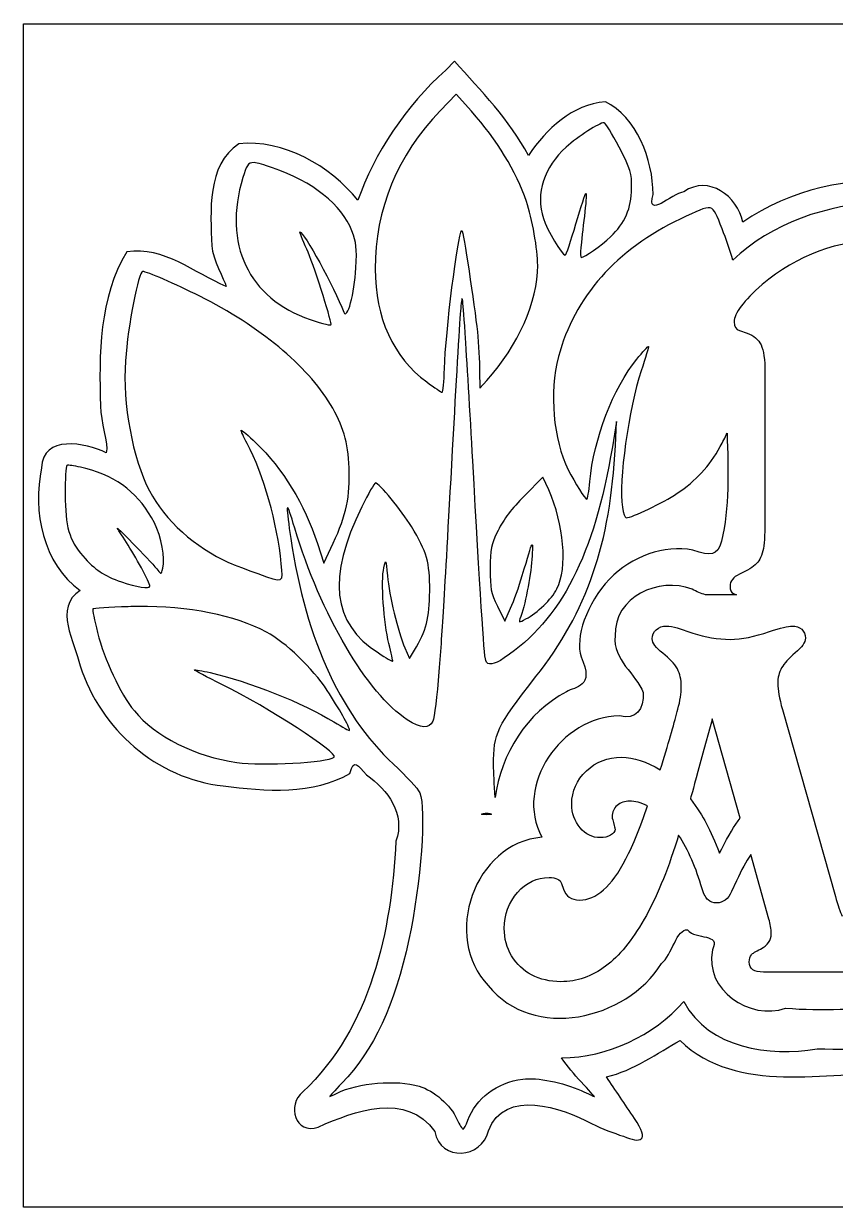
# Model space of a CAD drawing. Extents: x 1 to 301, y 0 to 200.
# Drawn here: x 0.7 to 138, y -0.1 to 199.9 of the extents above; entities that cross this region are included whole.
import ezdxf

# ---------------------------------------------------------------- set-up
doc = ezdxf.new("R2010")
doc.units = 0
doc.layers.add('Ebene_1', color=7, linetype='CONTINUOUS')

msp = doc.modelspace()

# ---------------------------------------------------------------- linework, layer by layer
at = {"layer": 'Ebene_1', "color": 7}
for points in [[(0.711916, 199.947045), (300.711916, 199.947045), (300.711916, -0.052955), (0.711916, -0.052955)], [(98.847483, 183.213671)], [(39.667622, 176.469897)], [(20.862573, 158.083938)], [(8.323811, 125.33657)], [(60.186795, 122.347617)], [(20.09933, 101.468272)], [(78.999598, 66.535004)], [(121.865821, 65.716213)], [(111.462071, 62.850763)]]:
    msp.add_lwpolyline(points, close=True, dxfattribs=at)
for points in [[(73.552741, 193.611454), (72.072271, 192.072392), (72.072291, 192.072392)], [(73.82162, 188.048516), (71.126178, 185.244038)], [(76.414256, 185.142234), (73.82162, 188.048516)], [(121.779198, 148.089803), (123.057673, 147.649004)], [(77.816246, 141.242589), (77.821406, 138.342507), (79.023916, 139.671626)], [(126.054907, 140.948119), (126.054907, 116.613689)], [(68.862233, 139.407559), (68.863821, 139.407559)], [(100.756928, 128.630955), (100.968801, 132.754219), (100.251532, 128.434584)], [(88.519949, 123.32947), (85.400242, 120.188061)], [(89.493531, 121.169425), (88.519949, 123.32947)], [(50.369303, 112.137389), (51.457085, 108.799091), (53.047177, 112.179764)], [(17.276755, 105.617373), (17.276755, 105.616844)], [(121.242279, 103.447567), (116.002291, 103.447567)], [(80.818608, 101.534418), (82.048508, 98.981602), (83.045347, 101.180435)], [(84.635948, 99.36556), (84.635948, 99.366618)], [(111.197571, 97.853243), (113.886671, 96.971573)], [(65.170986, 94.465601), (65.924946, 92.698266), (66.770887, 94.072859)], [(129.007391, 84.055043), (137.956381, 52.491103)], [(121.865821, 65.716213), (117.148871, 82.512113)], [(116.796201, 81.145513), (115.738191, 77.310233), (114.680181, 73.563123)], [(108.332121, 73.871703), (108.596631, 74.665213)], [(111.462071, 62.850773), (111.197571, 61.969103)], [(118.383211, 59.809003), (118.735881, 60.514343)], [(126.715031, 48.655813), (123.673261, 59.544483)], [(91.668481, 54.651203), (91.977071, 53.725443)], [(121.248651, 55.136113), (120.411061, 53.328683)], [(143.466841, 39.750913), (142.673341, 39.706813), (125.833361, 39.706813)], [(73.973549, 14.844103), (73.97302, 14.843574)]]:
    msp.add_lwpolyline(points, dxfattribs=at)
for points in [[(72.072291, 192.072392), (65.428751, 186.225764), (59.865091, 177.805543), (57.234401, 170.109513)], [(86.089851, 177.699353), (82.812771, 183.653402), (78.102311, 188.627551), (73.552741, 193.611454)], [(99.066411, 186.75208), (93.504341, 186.306076), (89.050851, 182.135373), (86.089851, 177.699353)], [(107.138681, 171.093893), (107.145681, 177.008363), (104.296561, 184.237855), (99.066411, 186.75208)], [(71.126178, 185.244038), (63.912459, 177.738598), (60.149586, 168.571992), (60.149586, 158.505101)], [(85.733585, 169.896136), (83.968293, 175.018186), (80.753656, 180.277695), (76.414256, 185.142234)], [(98.847483, 183.213671), (98.028262, 183.206289), (94.448796, 180.904856), (92.422035, 179.082657)], [(101.389446, 179.083173), (100.216567, 181.357042), (99.072424, 183.215671), (98.847483, 183.213671)], [(57.234401, 170.109513), (52.542281, 175.969933), (44.543831, 180.434644), (37.119171, 179.656381)], [(37.119171, 179.656381), (31.612651, 176.058533), (32.318341, 168.127293), (32.523461, 162.414203)], [(92.422035, 179.082657), (88.670915, 175.71013), (87.249917, 171.243344), (88.591778, 167.041015)], [(103.508179, 172.11254), (103.521118, 174.788639), (103.401497, 175.182336), (101.389446, 179.083173)], [(39.667622, 176.469897), (38.587063, 176.541059), (38.36267, 175.830888), (37.77937, 173.942401)], [(42.799733, 175.583646), (41.272664, 176.103047), (40.315983, 176.427198), (39.667622, 176.469897)], [(174.894541, 159.613423), (162.997691, 175.762553), (138.249621, 177.399403), (122.326181, 166.427873)], [(56.198407, 164.956386), (54.544666, 169.340037), (49.580686, 173.277294), (42.799733, 175.583646)], [(122.326181, 166.427873), (121.398491, 170.768023), (116.532571, 174.449483), (112.357431, 171.550923)], [(37.77937, 173.942401), (34.331849, 162.780522), (38.723483, 153.514306), (49.153358, 149.945418)], [(99.945091, 163.929576), (102.385761, 166.229135), (103.494281, 168.769958), (103.508179, 172.11254)], [(94.094802, 166.125824), (94.945623, 169.036814), (95.712941, 171.347061), (95.800639, 171.259362)], [(95.800639, 171.259362), (95.888301, 171.17184), (95.765222, 169.45298), (95.527272, 167.43944)], [(112.357431, 171.550923), (110.180011, 171.206913), (105.946981, 166.816223), (107.138681, 171.093893)], [(87.632177, 159.112815), (87.64104, 161.723466), (86.691295, 167.117286), (85.733585, 169.896136)], [(118.807504, 165.300551), (117.048295, 169.760722), (117.494382, 169.656947), (111.742304, 166.941277)], [(145.540239, 169.736457), (136.773448, 169.466678), (127.041771, 166.241216), (120.642535, 159.971679)], [(88.591778, 167.041015), (89.216219, 165.085434), (91.757232, 160.832945), (92.301112, 160.833125)], [(111.742304, 166.941277), (101.020583, 161.879327), (93.749254, 153.675537), (91.144595, 143.702386)], [(92.301112, 160.833125), (92.436793, 160.833175), (93.244042, 163.214843), (94.094802, 166.125824)], [(95.527272, 167.43944), (95.289052, 165.425879), (95.010744, 163.027492), (94.908705, 162.109533)], [(48.590615, 161.839264), (47.848353, 163.445735), (47.321832, 164.760015), (47.420125, 164.760015)], [(47.420125, 164.760015), (48.108465, 164.760015), (53.209102, 155.433596), (54.829498, 151.212007)], [(56.891904, 158.673048), (57.061994, 162.09365), (56.972657, 162.904037), (56.198407, 164.956386)], [(71.854335, 141.690624), (72.032217, 147.741904), (74.122317, 164.332039), (74.791106, 165.000828)], [(74.791106, 165.000828), (74.989488, 165.199197), (76.984897, 152.247658), (77.429706, 147.873709)], [(120.642535, 159.971679), (120.123748, 161.732314), (119.513738, 163.510023), (118.807504, 165.300551)], [(34.968781, 155.545063), (29.571511, 157.791243), (24.445361, 162.401053), (18.154321, 161.394673)], [(32.523461, 162.414203), (32.653021, 160.140113), (34.633601, 156.706853), (34.968781, 155.545063)], [(94.908705, 162.109533), (94.806166, 161.191561), (94.854828, 160.440383), (95.016708, 160.440383)], [(95.016708, 160.440383), (95.532278, 160.440383), (98.386219, 162.460805), (99.945091, 163.929576)], [(146.069189, 163.386542), (138.369229, 163.386542), (131.536182, 160.874043), (125.570182, 155.848502)], [(18.154321, 161.394673), (13.431031, 153.690093), (13.470271, 144.048193), (13.689481, 135.300923)], [(52.688032, 149.166135), (52.688032, 150.099826), (49.596032, 159.663175), (48.590615, 161.839264)], [(20.862573, 158.083938), (20.109569, 158.083938), (18.354138, 149.041265), (17.927868, 142.964963)], [(30.495576, 153.889879), (26.435624, 155.922519), (21.4713, 158.083938), (20.862573, 158.083938)], [(54.829498, 151.212007), (55.400239, 149.724975), (56.676695, 154.34201), (56.891904, 158.673048)], [(60.149586, 158.505101), (60.149586, 150.27113), (63.206034, 143.571428), (68.862233, 139.407559)], [(79.023916, 139.671626), (84.381866, 145.595866), (87.608976, 152.889257), (87.632177, 159.112815)], [(75.367263, 147.677338), (74.907052, 154.416728), (74.871746, 154.608641), (74.609687, 151.800599)], [(125.570182, 155.848502), (122.425541, 153.115312), (120.853156, 151.013954), (120.853156, 149.544495)], [(52.594502, 135.611925), (48.633716, 142.183956), (40.591653, 148.835258), (30.495576, 153.889879)], [(74.609687, 151.800599), (74.458647, 150.180669), (73.882691, 140.637644), (73.329662, 130.594142)], [(49.153358, 149.945418), (51.507038, 149.138335), (52.688032, 148.879496), (52.688032, 149.166135)], [(120.853156, 149.544495), (120.853156, 148.750986), (121.162028, 148.266134), (121.779198, 148.089803)], [(76.643671, 126.078139), (76.20722, 134.069759), (75.633024, 143.789537), (75.367263, 147.677338)], [(77.429706, 147.873709), (77.638436, 145.821818), (77.813246, 142.837778), (77.816246, 141.242589)], [(123.057673, 147.649004), (124.174463, 147.237553), (124.953124, 146.576206), (125.393965, 145.665145)], [(104.378928, 143.257971), (105.396749, 144.499269), (106.282918, 145.461741), (106.348317, 145.396341)], [(106.348317, 145.396341), (106.413627, 145.330989), (105.86504, 143.486576), (105.129271, 141.297366)], [(125.393965, 145.665145), (125.834805, 144.754084), (126.054907, 143.1817), (126.054907, 140.948119)], [(17.927868, 142.964963), (17.420397, 135.734584), (19.136511, 126.40659), (21.965357, 121.020052)], [(91.144595, 143.702386), (89.554915, 137.615758), (90.239238, 129.676358), (92.793589, 124.576941)], [(96.439362, 122.56621), (97.091502, 129.76293), (100.414399, 138.42302), (104.378928, 143.257971)], [(71.484849, 137.665547), (71.62307, 137.666606), (71.789435, 139.477842), (71.854335, 141.690624)], [(105.129271, 141.297366), (102.9981, 134.956695), (101.295443, 122.603017), (101.950651, 118.233658)], [(68.863821, 139.407559), (70.167, 138.448179), (71.346628, 137.664605), (71.484849, 137.665547)], [(13.689481, 135.300923), (13.693481, 132.815223), (15.084651, 128.912193), (14.673851, 127.453263)], [(55.735902, 124.900433), (55.551363, 129.263383), (54.727641, 132.072414), (52.594502, 135.611925)], [(14.673851, 127.453263), (11.160041, 129.159643), (3.872051, 130.497673), (3.744171, 124.912243)], [(38.512663, 128.992691), (37.887426, 130.16343), (37.432263, 131.178234), (37.501346, 131.247332)], [(37.501346, 131.247332), (37.570693, 131.316682), (38.688425, 130.358922), (39.984937, 129.118781)], [(73.329662, 130.594142), (71.725512, 101.462703), (71.531096, 98.215382), (70.922057, 90.442072)], [(118.505715, 128.479545), (118.921386, 129.222818), (119.303275, 129.984145), (119.658616, 130.758991)], [(119.658616, 130.758991), (119.835233, 124.51203), (120.07588, 118.092149), (118.709836, 112.49809)], [(44.272509, 108.700906), (43.62137, 115.560795), (41.277691, 123.8172), (38.512663, 128.992691)], [(39.984937, 129.118781), (44.550454, 124.751732), (48.207737, 118.770689), (50.369303, 112.137389)], [(100.251532, 128.434584), (97.223981, 110.203496), (91.602893, 99.24713), (81.951874, 92.766478)], [(87.281781, 89.556339), (96.02907, 100.723179), (99.899998, 111.947876), (100.756928, 128.630955)], [(111.237942, 120.604571), (114.385541, 122.697092), (116.635973, 125.136135), (118.505715, 128.479545)], [(78.838885, 92.353067), (78.565446, 93.065598), (77.82801, 104.393151), (76.643671, 126.078139)], [(3.744171, 124.912243), (2.146661, 117.533663), (3.989131, 108.667423), (10.277371, 104.164203)], [(7.986361, 125.294726), (7.841131, 125.149734), (7.728154, 122.969433), (7.733155, 120.449544)], [(8.323811, 125.336583), (8.141116, 125.344283), (8.022662, 125.331027), (7.986361, 125.294726)], [(11.227004, 124.786215), (9.998993, 125.104935), (8.871895, 125.313469), (8.323811, 125.33657)], [(22.808187, 115.616233), (20.429927, 120.375543), (16.629981, 123.384207), (11.227004, 124.786215)], [(53.047177, 112.179764), (55.268828, 116.903394), (55.940002, 120.078884), (55.735902, 124.900433)], [(92.793589, 124.576941), (93.921418, 122.325418), (95.638543, 119.600255), (95.929833, 119.599467)], [(60.186795, 122.347617), (60.016765, 122.347617), (58.983925, 120.532149), (57.891844, 118.31324)], [(66.271693, 114.978043), (64.660303, 117.630803), (60.765724, 122.347617), (60.186795, 122.347617)], [(95.929833, 119.599467), (96.061971, 119.599202), (96.291402, 120.934131), (96.439362, 122.56621)], [(7.733155, 120.449544), (7.74559, 114.954942), (8.408133, 112.638377), (10.715908, 110.016589)], [(21.965357, 121.020052), (24.541578, 116.11446), (29.824857, 111.338381), (35.349542, 108.920532)], [(85.400242, 120.188061), (83.196411, 117.968739), (81.885205, 116.241285), (80.934364, 114.305215)], [(90.879493, 104.452616), (92.705515, 107.978737), (92.089041, 115.412385), (89.493531, 121.169425)], [(102.607461, 116.457021), (103.546941, 116.457021), (108.786982, 118.975204), (111.237942, 120.604571)], [(46.557663, 114.689689), (45.159075, 119.362927), (45.006146, 119.351105), (45.634188, 114.619924)], [(57.891844, 118.31324), (51.989876, 106.321418), (52.855963, 98.678765), (60.690641, 93.615005)], [(101.950651, 118.233658), (102.097172, 117.256558), (102.392691, 116.457021), (102.607461, 116.457021)], [(126.054907, 116.613689), (126.054907, 114.174397), (125.967211, 112.396437), (125.79084, 111.279647)], [(16.558967, 114.701042), (16.558967, 114.901522), (22.776728, 108.449261), (23.384396, 107.618271)], [(18.113394, 112.254681), (17.258287, 113.535172), (16.558967, 114.636045), (16.558967, 114.701042)], [(24.228788, 107.923164), (24.67678, 109.708201), (24.042071, 113.147052), (22.808187, 115.616233)], [(45.634188, 114.619924), (47.964373, 97.067495), (54.041402, 83.347161), (63.263608, 74.816669)], [(65.573545, 82.338175), (58.856575, 86.648484), (50.89757, 100.189258), (46.557663, 114.689689)], [(69.367111, 104.086719), (69.379811, 109.002137), (68.920624, 110.617111), (66.271693, 114.978043)], [(80.934364, 114.305215), (79.687626, 111.766676), (79.588193, 111.289243), (79.588193, 107.826024)], [(22.056823, 104.893891), (22.056823, 105.418351), (19.534047, 110.127241), (18.113394, 112.254681)], [(85.020419, 106.678291), (86.94902, 113.184961), (86.859131, 113.033863), (86.633243, 109.388204)], [(118.709836, 112.49809), (117.957459, 109.985625), (116.957458, 109.985625), (113.864138, 110.99069)], [(10.715908, 110.016589), (12.834427, 107.609828), (14.170943, 106.713663), (17.276755, 105.617373)], [(113.864138, 110.99069), (109.040974, 111.961943), (103.486187, 109.945078), (99.771109, 106.102748)], [(125.79084, 111.279647), (125.555731, 110.104077), (125.173657, 109.251708), (124.644657, 108.722698)], [(35.349542, 108.920532), (36.354165, 108.48086), (38.589815, 107.624478), (40.31773, 107.017288)], [(40.31773, 107.017288), (44.787362, 105.446677), (44.589322, 105.361947), (44.272509, 108.700906)], [(62.468826, 95.208191), (61.589965, 98.645711), (61.113244, 105.7934), (61.613063, 108.013609)], [(61.613063, 108.013609), (61.957135, 109.542199), (61.973822, 109.505163), (62.223361, 106.633333)], [(86.633243, 109.388204), (86.455091, 106.510204), (85.458567, 101.509148), (84.635948, 99.36556)], [(124.644657, 108.722698), (124.056877, 108.134928), (123.086658, 107.532742), (121.734756, 106.915572)], [(23.384396, 107.618271), (23.940868, 106.857631), (23.963463, 106.866042), (24.228788, 107.923164)], [(62.223361, 106.633333), (62.506891, 103.373312), (64.000345, 97.208639), (65.170986, 94.465601)], [(79.588193, 107.826024), (79.588193, 104.441564), (79.70516, 103.845019), (80.818608, 101.534418)], [(83.045347, 101.180435), (83.593598, 102.389784), (84.482561, 104.863792), (85.020419, 106.678291)], [(99.771109, 106.102748), (95.855496, 102.053009), (93.931178, 96.064467), (94.95746, 92.985625)], [(113.72181, 104.37516), (108.04735, 106.54819), (100.561353, 103.150345), (100.709684, 96.49812)], [(121.734756, 106.915572), (120.676745, 106.445342), (120.147775, 105.769458), (120.147775, 104.88779)], [(10.277371, 104.164203), (5.675651, 101.336253), (9.410201, 95.379993), (10.259771, 91.449353)], [(17.276755, 105.616844), (19.731294, 104.750603), (22.056823, 104.39876), (22.056823, 104.893891)], [(66.770887, 94.072859), (68.784269, 97.344188), (69.357113, 99.545558), (69.367111, 104.086719)], [(85.641571, 99.356802), (87.571611, 100.354874), (89.961394, 102.679675), (90.879493, 104.452616)], [(116.002291, 103.447567), (115.233782, 103.671302), (114.472647, 103.974115), (113.72181, 104.37516)], [(120.147775, 104.88779), (120.147775, 104.27062), (120.338804, 103.858968), (120.720865, 103.653239)], [(120.720865, 103.653239), (120.856816, 103.56954), (121.031901, 103.501458), (121.242279, 103.447567)], [(12.410909, 101.051244), (12.313119, 100.953475), (12.66721, 99.161725), (13.197938, 97.069574)], [(18.402795, 101.431067), (15.205067, 101.319746), (12.508804, 101.149145), (12.410909, 101.051244)], [(20.09933, 101.468272), (19.535979, 101.463219), (18.970511, 101.450783), (18.402795, 101.431067)], [(41.746056, 97.154326), (36.439308, 99.982724), (28.549407, 101.544022), (20.09933, 101.468272)], [(84.635948, 99.366618), (84.399458, 98.748969), (84.4654, 98.748581), (85.641571, 99.356802)], [(107.670871, 97.544663), (108.141098, 97.95611), (108.699491, 98.161833), (109.346051, 98.161833)], [(109.346051, 98.161833), (109.963225, 98.161833), (110.580398, 98.05897), (111.197571, 97.853243)], [(126.803201, 97.236073), (128.713495, 97.853247), (129.991921, 98.161833), (130.638481, 98.161833)], [(130.638481, 98.161833), (131.285041, 98.161833), (131.828741, 97.985497), (132.269581, 97.632823)], [(13.197938, 97.069574), (14.365756, 92.465716), (17.02585, 86.807062), (19.426494, 83.81922)], [(52.056551, 87.257771), (49.525441, 91.08965), (45.031758, 95.403043), (41.746056, 97.154326)], [(100.709684, 96.49812), (100.262993, 92.486303), (104.350866, 89.988415), (105.463916, 86.927646)], [(107.009611, 96.001733), (107.009611, 96.648293), (107.230031, 97.162603), (107.670871, 97.544663)], [(108.772961, 93.577123), (107.597395, 94.48819), (107.009611, 95.296393), (107.009611, 96.001733)], [(113.886671, 96.971573), (115.973305, 96.266233), (118.074628, 95.913563), (120.190641, 95.913563)], [(120.190641, 95.913563), (122.100935, 95.913563), (124.305121, 96.3544), (126.803201, 97.236073)], [(132.886751, 96.133983), (132.886751, 95.39925), (132.313665, 94.56166), (131.167491, 93.621213)], [(132.269581, 97.632823), (132.681028, 97.221377), (132.886751, 96.721763), (132.886751, 96.133983)], [(63.11788, 92.205789), (63.168612, 92.260809), (62.876525, 93.61165), (62.468826, 95.208191)], [(60.690641, 93.615005), (61.974899, 92.784936), (63.067382, 92.15069), (63.11788, 92.205789)], [(81.951874, 92.766478), (80.164143, 91.56581), (79.190455, 91.436508), (78.838885, 92.353067)], [(94.95746, 92.985625), (97.348828, 87.710746), (93.957459, 87.985627), (92.498515, 87.073285)], [(111.241651, 90.932103), (110.742038, 91.813777), (109.919141, 92.69545), (108.772961, 93.577123)], [(131.167491, 93.621213), (130.080091, 92.710147), (129.315971, 91.872553), (128.875131, 91.108433)], [(10.259771, 91.449353), (13.702221, 80.747113), (23.166841, 72.377823), (34.471961, 71.159993)], [(34.310868, 88.252025), (31.655218, 89.562065), (29.536065, 90.687131), (29.601073, 90.752131)], [(29.601073, 90.752131), (29.666081, 90.816981), (30.866972, 90.611699), (32.269634, 90.295828)], [(32.269634, 90.295828), (38.692632, 88.849007), (47.984164, 85.145545), (53.17894, 81.961454)], [(70.922057, 90.442072), (70.604877, 86.393603), (70.143565, 82.638702), (69.896796, 82.097362)], [(111.902901, 87.934413), (111.902901, 89.109973), (111.682485, 90.109203), (111.241651, 90.932103)], [(128.875131, 91.108433), (128.434298, 90.314927), (128.213881, 89.41856), (128.213881, 88.419333)], [(53.202726, 76.008845), (53.980495, 76.699217), (42.028234, 84.445065), (34.310868, 88.252025)], [(80.177306, 74.645105), (80.177306, 80.114614), (80.62954, 81.064048), (87.281781, 89.556339)], [(128.213881, 88.419333), (128.213881, 87.449487), (128.478385, 85.994723), (129.007391, 84.055043)], [(55.829438, 80.544485), (55.829438, 81.057576), (53.989597, 84.331342), (52.056551, 87.257771)], [(92.498515, 87.073285), (85.829621, 83.615631), (81.420742, 76.49314), (80.427935, 69.173088)], [(105.463916, 86.927646), (105.600586, 84.064505), (104.229034, 82.20328), (101.436254, 82.994035)], [(111.329821, 84.099123), (111.711875, 85.53919), (111.902901, 86.81762), (111.902901, 87.934413)], [(108.596631, 74.665213), (109.889751, 78.897247), (110.800815, 82.041883), (111.329821, 84.099123)], [(19.426494, 83.81922), (22.853986, 79.553391), (29.777338, 76.07956), (36.783055, 75.110708)], [(69.896796, 82.097362), (69.282365, 80.748881), (67.933625, 80.823735), (65.573545, 82.338175)], [(101.436254, 82.994035), (91.680063, 82.843389), (83.56315, 71.2869), (88.352298, 62.484694)], [(117.148871, 82.512113), (117.060705, 82.15944), (116.943148, 81.703907), (116.796201, 81.145513)], [(53.17894, 81.961454), (54.636847, 81.067834), (55.829438, 80.430386), (55.829438, 80.544485)], [(36.783055, 75.110708), (41.114602, 74.511679), (52.199082, 75.118011), (53.202726, 76.008845)], [(55.880861, 73.277473), (56.526161, 75.883073), (57.272701, 74.545113), (58.683851, 73.045523)], [(63.263608, 74.816669), (65.404179, 72.836681), (67.3907, 70.659967), (67.67781, 69.979755)], [(80.427935, 69.173088), (80.278395, 71.493936), (80.177306, 73.513842), (80.177306, 74.645105)], [(95.856431, 73.695373), (97.472838, 75.223607), (99.456605, 75.987723), (101.807731, 75.987723)], [(101.807731, 75.987723), (103.864971, 75.987723), (106.039768, 75.282383), (108.332121, 73.871703)], [(34.471961, 71.159993), (41.476581, 70.222183), (49.830101, 69.641233), (55.880861, 73.277473)], [(58.683851, 73.045523), (62.291441, 70.424133), (65.295781, 66.473453), (63.664441, 61.808833)], [(93.387741, 68.096733), (93.387741, 70.271533), (94.210638, 72.137747), (95.856431, 73.695373)], [(114.680181, 73.563123), (113.886675, 70.536037), (113.475225, 69.0078), (113.445831, 68.978413)], [(67.67781, 69.979755), (68.821059, 67.271927), (67.893803, 54.756032), (65.840713, 45.180754)], [(94.798421, 64.085123), (93.857968, 65.20191), (93.387741, 66.539113), (93.387741, 68.096733)], [(103.174331, 68.581663), (102.351438, 68.581663), (101.646098, 68.331853), (101.058311, 67.832233)], [(106.216111, 67.788153), (105.069931, 68.31716), (104.056005, 68.581663), (103.174331, 68.581663)], [(113.445831, 68.978413), (114.592011, 67.420787), (115.488381, 66.039497), (116.134941, 64.834543)], [(78.999598, 66.28179), (78.243638, 66.28179), (77.934282, 66.362308), (78.312303, 66.461109)], [(78.312303, 66.461109), (78.501314, 66.510459), (78.750477, 66.535004), (78.999598, 66.535004)], [(78.999598, 66.535004), (79.248719, 66.535004), (79.49788, 66.510451), (79.686896, 66.461109)], [(79.686896, 66.461109), (80.064866, 66.362298), (79.75555, 66.28179), (78.999598, 66.28179)], [(101.058311, 67.832233), (100.499918, 67.362007), (100.220721, 66.73014), (100.220721, 65.936633)], [(102.557161, 58.839153), (103.762115, 61.21968), (104.981765, 64.20268), (106.216111, 67.788153)], [(98.236951, 62.409943), (96.885051, 62.409943), (95.738875, 62.968337), (94.798421, 64.085123)], [(100.220721, 65.936633), (100.220721, 65.730913), (100.338278, 65.2313), (100.573391, 64.437793)], [(100.573391, 64.437793), (100.661558, 64.173287), (100.705641, 63.96756), (100.705641, 63.820613)], [(116.134941, 64.834543), (116.899061, 63.423863), (117.648485, 61.748683), (118.383211, 59.809003)], [(118.735881, 60.514343), (119.882061, 62.747917), (120.925375, 64.481873), (121.865821, 65.716213)], [(88.352298, 62.484694), (76.901698, 61.491485), (71.377989, 45.621801), (79.266549, 37.402504)], [(99.956221, 62.850773), (99.485995, 62.556887), (98.912905, 62.409943), (98.236951, 62.409943)], [(100.705641, 63.820613), (100.705641, 63.43856), (100.455835, 63.11528), (99.956221, 62.850773)], [(115.429601, 53.769523), (114.430375, 57.296217), (113.107865, 60.323297), (111.462071, 62.850763)], [(63.664441, 61.808833), (62.893251, 46.718643), (59.453621, 30.286963), (47.937501, 19.470833)], [(111.197571, 61.969103), (109.492998, 56.59089), (107.641481, 52.138433), (105.643021, 48.611733)], [(98.765961, 53.593193), (100.059081, 54.70998), (101.322815, 56.458633), (102.557161, 58.839153)], [(123.673261, 59.544483), (122.879755, 58.39831), (122.071551, 56.928853), (121.248651, 55.136113)], [(84.218331, 53.152363), (85.717178, 54.827543), (87.495221, 55.665133), (89.552461, 55.665133)], [(89.552461, 55.665133), (90.728028, 55.665133), (91.433368, 55.327157), (91.668481, 54.651203)], [(81.970061, 47.068803), (81.970061, 49.419937), (82.719485, 51.44779), (84.218331, 53.152363)], [(91.977071, 53.725443), (92.388518, 52.491103), (93.299581, 51.873933), (94.710261, 51.873933)], [(94.710261, 51.873933), (96.150328, 51.873933), (97.502228, 52.44702), (98.765961, 53.593193)], [(116.443531, 51.918003), (116.090858, 52.182503), (115.752881, 52.799677), (115.429601, 53.769523)], [(120.411061, 53.328683), (119.823281, 52.035563), (118.985691, 51.389003), (117.898291, 51.389003)], [(137.956381, 52.491103), (138.397221, 50.992257), (138.779281, 49.87547), (139.102561, 49.140743)], [(117.898291, 51.389003), (117.281118, 51.389003), (116.796198, 51.565337), (116.443531, 51.918003)], [(105.643021, 48.611733), (103.585781, 45.02626), (101.410985, 42.395933), (99.118631, 40.720753)], [(127.111791, 46.187123), (127.111791, 47.010017), (126.979538, 47.832913), (126.715031, 48.655813)], [(83.204411, 42.440013), (82.381511, 43.791913), (81.970061, 45.334843), (81.970061, 47.068803)], [(108.541763, 41.133026), (110.313924, 42.52852), (111.136162, 47.099645), (112.969401, 46.822599)], [(112.969401, 46.822599), (114.353111, 45.052061), (118.663679, 46.399896), (117.16501, 43.429525)], [(125.304351, 43.586183), (126.509311, 44.203357), (127.111791, 45.070337), (127.111791, 46.187123)], [(65.840713, 45.180754), (63.457142, 34.063822), (59.965352, 26.585041), (54.504979, 20.902132)], [(86.598851, 39.221903), (85.217565, 39.927243), (84.086085, 40.999947), (83.204411, 42.440013)], [(117.16501, 43.429525), (115.78034, 36.686801), (123.482739, 31.459055), (129.555469, 33.601704)], [(123.408751, 41.426083), (123.408751, 41.89631), (123.526308, 42.293063), (123.761421, 42.616343)], [(123.761421, 42.616343), (123.937761, 42.851457), (124.452071, 43.174737), (125.304351, 43.586183)], [(79.266549, 37.402504), (86.844898, 27.993701), (102.616234, 31.591003), (108.541763, 41.133026)], [(99.118631, 40.720753), (96.796885, 38.9574), (94.269418, 38.075723), (91.536231, 38.075723)], [(123.981841, 40.103573), (123.599781, 40.368073), (123.408751, 40.80891), (123.408751, 41.426083)], [(125.833361, 39.706813), (125.010461, 39.706813), (124.393288, 39.839067), (123.981841, 40.103573)], [(91.536231, 38.075723), (89.714105, 38.075723), (88.068311, 38.457783), (86.598851, 39.221903)], [(91.654627, 25.196947), (99.400904, 25.263505), (107.221969, 28.900772), (112.319516, 34.697658)], [(112.319516, 34.697658), (116.668866, 26.704611), (126.760411, 25.421859), (134.875761, 26.717266)], [(129.555469, 33.601704), (135.634779, 33.105372), (141.990697, 33.462983), (147.881997, 33.924151)], [(99.251961, 21.974743), (103.777341, 23.027103), (107.994921, 26.081803), (111.695321, 28.130993)], [(111.695321, 28.130993), (121.583611, 18.759123), (136.231651, 23.078503), (148.369151, 22.429823)], [(134.875761, 26.717266), (148.869301, 26.513685), (163.323358, 27.504849), (177.02461, 26.476972)], [(94.976388, 21.126912), (93.783795, 22.399108), (92.67981, 23.752433), (91.654627, 25.196947)], [(54.504979, 20.902132), (53.326921, 19.676093), (52.409108, 18.672811), (52.465306, 18.672811)], [(53.707604, 19.241253), (57.230483, 20.998052), (63.752351, 21.549621), (67.577041, 20.413791)], [(67.577041, 20.413791), (70.099549, 19.664671), (72.921349, 17.207684), (73.973549, 14.844103)], [(75.828204, 14.647202), (77.132124, 18.330695), (80.74376, 21.043811), (85.09327, 21.607501)], [(79.285161, 12.880993), (82.097771, 20.082553), (91.640751, 16.835943), (96.738291, 14.101693)], [(85.09327, 21.607501), (87.519552, 21.921932), (91.964353, 21.050691), (94.982072, 19.669118)], [(97.218113, 18.672798), (97.250763, 18.672798), (96.241859, 19.776992), (94.976388, 21.126912)], [(104.004921, 14.971923), (102.359991, 17.393893), (100.759731, 19.768173), (99.251961, 21.974743)], [(47.937501, 19.470833), (45.167391, 17.247873), (46.640931, 12.114103), (50.515631, 13.519663)], [(50.515631, 13.519663), (56.633681, 16.218973), (65.500611, 19.525543), (70.248051, 12.754043)], [(52.465306, 18.672811), (52.521424, 18.672811), (53.080462, 18.928632), (53.707604, 19.241253)], [(94.982072, 19.669118), (96.179203, 19.121158), (97.185612, 18.672798), (97.218113, 18.672798)], [(73.97302, 14.843574), (74.381651, 13.925604), (74.849376, 13.174942), (75.011716, 13.174942)], [(75.011716, 13.174942), (75.174197, 13.174942), (75.541563, 13.837263), (75.828204, 14.647202)], [(96.738291, 14.101693), (98.681461, 13.167743), (100.385191, 12.527013), (102.128521, 11.946623)], [(102.128521, 11.946623), (104.974991, 10.734993), (106.694451, 11.012653), (104.004921, 14.971923)], [(70.248051, 12.754043), (71.138231, 7.571303), (78.263001, 8.179363), (79.285161, 12.880993)]]:
    msp.add_open_spline(points, degree=3, dxfattribs=at)

doc.saveas('drawing.dxf')
